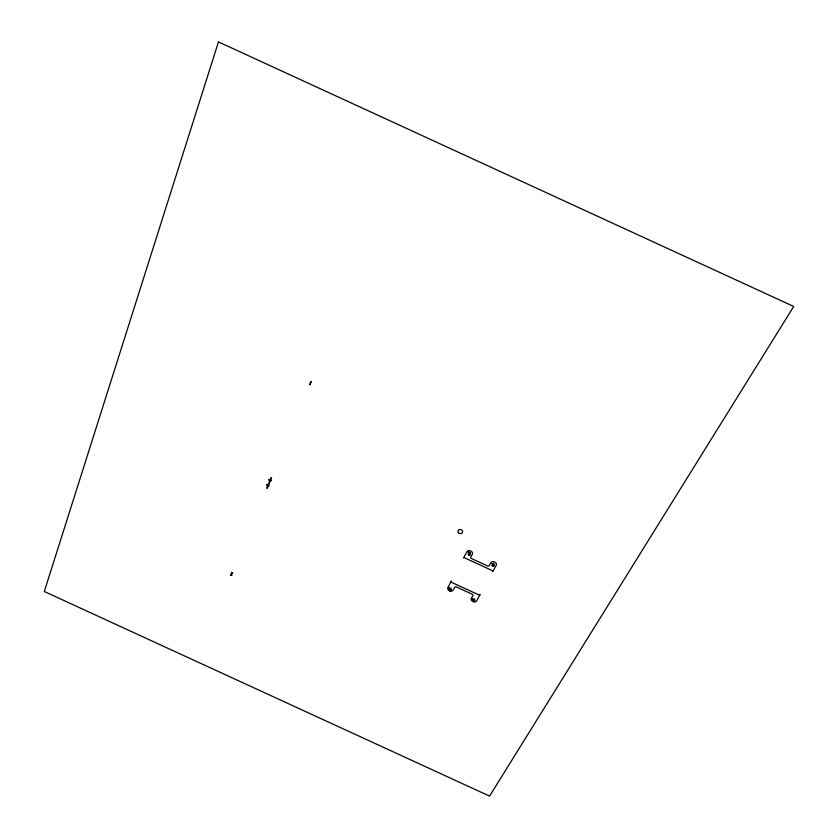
<?xml version="1.0" encoding="UTF-8"?>
<svg xmlns="http://www.w3.org/2000/svg" width="838" height="838" viewBox="0 0 838 838"><rect width="100%" height="100%" fill="white"/><g stroke="black" fill="none" stroke-linecap="round" stroke-linejoin="round"><path stroke-width="1.26" d="M449.577 588.716L450.928 588.014L451.305 589.428M473.051 599.61L474.392 598.803L474.769 600.207M492.262 565.441L493.142 564.802M493.739 566.038C491.728 564.424 494.211 561.638 494.043 564.802M267.909 485.453L269.909 480.583M268.307 485.642L270.318 480.761M309.798 384.139L310.867 381.562M310.207 384.328L311.275 381.751M450.97 590.465C447.356 588.957 451.839 588.328 450.865 590.622M474.476 601.265L473.355 600.27L473.397 601.59M266.673 488.051L267.605 485.778M267.28 488.324L268.212 486.05M230.911 574.899L231.791 572.783M231.278 575.067L232.157 572.962M480.184 594.32L476.707 600.794A2.619 2.168 15.8 0 1 473.941 601.831A5.122 4.232 15.8 0 1 472.119 600.993A2.619 2.168 15.9 0 1 471.375 598.342L472.81 595.713A1.309 1.089 16 0 0 472.15 594.205L456.354 586.946A1.309 1.089 17 0 0 454.657 587.365L453.243 590.004A2.619 2.168 17.3 0 1 450.498 591.052A5.122 4.242 17.2 0 1 448.676 590.224A2.619 2.168 17.3 0 1 447.911 587.553L451.305 581.038M271.02 477.524L270.046 479.828L270.653 480.101L271.627 477.796M309.452 384.558L310.07 384.841M463.54 557.961L466.881 551.781A2.671 2.252 16.3 0 1 469.699 550.671A5.206 4.389 16.4 0 1 471.553 551.519A2.671 2.252 16.3 0 1 472.318 554.274L470.851 557.008A1.33 1.121 16.1 0 0 471.532 558.558L487.559 565.933A1.33 1.121 15.1 0 0 489.308 565.493L490.796 562.769A2.671 2.242 14.8 0 1 493.634 561.67A5.217 4.379 14.8 0 1 495.488 562.518A2.671 2.242 14.7 0 1 496.232 565.262L492.775 571.401M474.601 601.338L473.135 601.495M474.308 601.485C476.057 600.553 471.993 599.055 472.925 601.171M469.709 555.081C471.134 553.677 467.3 553.195 468.589 554.966M493.666 566.1C495.729 564.644 490.796 563.796 492.535 565.975M469.416 555.196C472.035 554.368 467.405 552.326 468.39 554.714M450.844 590.769L449.996 590.821M451.106 589.543L450.488 589.617M469.762 553.908C472.59 552.85 467.436 550.985 468.903 553.614M468.714 555.123L469.364 555.269M493.163 566.279L492.168 565.566M468.714 551.907L468.023 551.792A1.823 1.54 16.3 0 0 468.044 552.2M449.985 590.863L449.262 590.224L449.797 590.738M268.6 486.197L267.249 485.579M271.03 480.3L269.679 479.692M267.521 485.967L268.129 486.229M463.843 557.5L493.1 570.95M450.854 582.001L479.734 595.284M449.388 588.37A1.791 1.487 17.3 0 1 449.147 587.794M449.44 588.171A1.791 1.487 17.3 0 1 449.252 587.794M492.451 564.1A1.833 1.54 14.7 0 1 492.042 563.576M492.493 563.911A1.833 1.54 14.7 0 1 492.199 563.576M472.653 599.673A2.21 1.823 15.8 0 1 472.255 599.296M449.231 588.915A2.2 1.823 17.3 0 1 448.843 588.527M472.81 599.128A1.791 1.477 15.8 0 1 472.622 598.761M232.734 572.951A2.797 1.686 21.6 0 1 231.435 572.333M232.629 573.202A2.797 1.697 21.6 0 1 231.33 572.584M231.833 575.13A2.797 1.697 21.6 0 1 230.534 574.512M231.728 575.381A2.797 1.697 21.6 0 1 230.429 574.763M270.831 481.022A3.027 1.624 22.1 0 1 268.799 479.965M270.946 480.74A3.027 1.624 22.1 0 1 268.914 479.671M268.914 485.673A3.017 1.624 22.1 0 1 266.882 484.605M268.789 485.956A3.017 1.624 22.1 0 1 266.767 484.888M218.456 41.9L44.299 591.513L489.57 796.1L793.701 306.467L218.456 41.9M458.585 532.842A2.378 2.022 17.1 0 0 462.545 532.329A2.378 2.022 17.1 0 0 459.737 529.532A2.378 2.022 17.1 0 0 458.585 532.842"/></g></svg>
